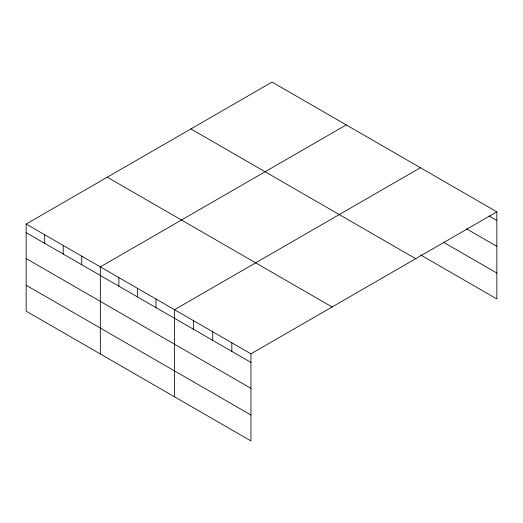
<?xml version="1.0" encoding="UTF-8"?>
<svg xmlns="http://www.w3.org/2000/svg" width="523" height="523" viewBox="0 0 523 523"><rect width="100%" height="100%" fill="white"/><g stroke="black" fill="none" stroke-linecap="round" stroke-linejoin="round"><path stroke-width="0.78" d="M26.15 224.047L250.942 353.829L250.942 440.928L26.15 311.146L26.15 224.047L272.058 82.072L496.85 211.854L496.85 298.953L420.42 254.825M346.239 124.899L100.331 266.874L100.331 353.973M420.42 167.726L174.512 309.701L174.512 396.8M250.942 353.829L496.85 211.854M489.064 215.947L496.85 220.445M466.418 228.78L496.85 246.353M443.772 242.404L496.85 273.045M190.908 128.926L415.7 258.702M107.3 177.199L332.092 306.975M26.15 232.637L250.942 362.419M26.15 258.545L250.942 388.328M26.15 285.238L250.942 415.02M231.833 342.8L231.833 351.384M212.724 331.765L212.724 340.355M193.615 320.736L193.615 329.32M155.965 298.999L155.965 307.583M137.418 288.291L137.418 296.881M118.878 277.582L118.878 286.173M81.784 256.172L81.784 264.756M63.237 245.464L63.237 254.047M44.697 234.755L44.697 243.345"/></g></svg>
